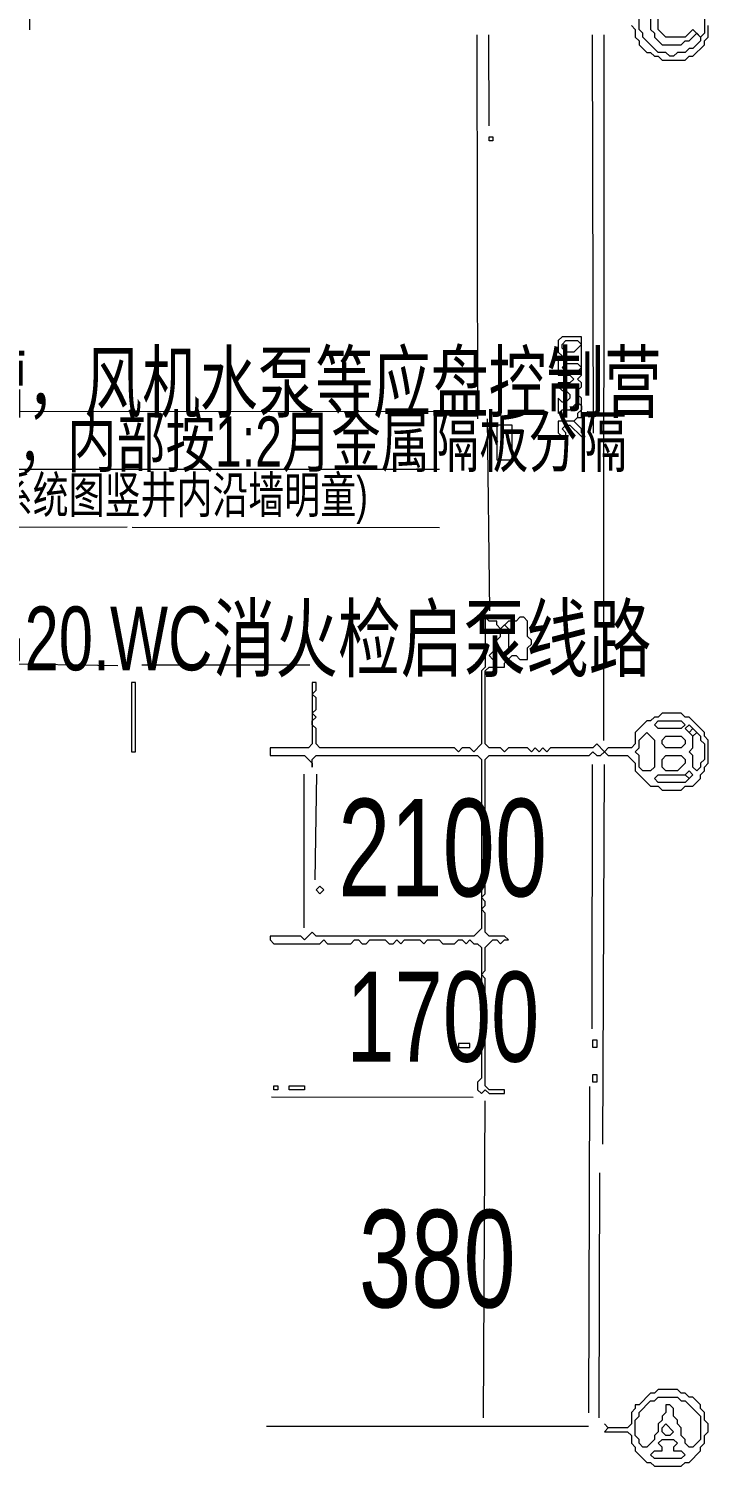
# Model space of a CAD drawing. Extents: x 10 to 1968, y 11 to 1392.
# Drawn here: x 1471.2 to 1648, y 485 to 859.2 of the extents above; entities that cross this region are included whole.
import ezdxf

# ---------------------------------------------------------------- set-up
doc = ezdxf.new("R2010")
doc.units = 0
for name, color, linetype, lineweight in [('OCR_TEXT', 6, 'Continuous', 0), ('TRACE_CURVE', 6, 'Continuous', 0), ('TRACE_STRAIGHT', 5, 'Continuous', 0), ('TRACE_TEXT_SYMBOL', 6, 'Continuous', 0)]:
    doc.layers.add(name, color=color, linetype=linetype, lineweight=lineweight)
doc.styles.add('wqy-unicode', font='wqy-unicode.lff')

msp = doc.modelspace()

# ---------------------------------------------------------------- linework, layer by layer
at = {"layer": 'TRACE_CURVE', "color": 6}
for points in [[(1590, 706), (1590, 693), (1589, 692), (1589, 673), (1587, 671), (1586, 672), (1584, 672), (1583, 671), (1582, 672), (1547, 672), (1546, 673), (1546, 677), (1545, 678), (1545, 679), (1546, 680), (1545, 681), (1546, 682), (1546, 685), (1545, 686), (1546, 687), (1546, 689), (1545, 689), (1545, 673), (1544, 672), (1534, 672), (1534, 670), (1543, 670), (1545, 668), (1545, 667), (1545, 669), (1546, 670), (1588, 670), (1589, 669), (1589, 625), (1587, 623), (1546, 623), (1545, 624), (1543, 622), (1542, 623), (1534, 623), (1534, 622), (1535, 621), (1547, 621), (1548, 622), (1549, 621), (1555, 621), (1556, 622), (1557, 622), (1558, 621), (1559, 621), (1560, 622), (1564, 622), (1565, 621), (1566, 621), (1567, 622), (1568, 621), (1569, 622), (1573, 622), (1574, 621), (1575, 622), (1578, 622), (1579, 621), (1582, 621), (1583, 622)], [(1636, 681), (1635, 680), (1634, 680), (1633, 679), (1632, 679), (1629, 676), (1629, 673), (1628, 672), (1622, 672), (1621, 671), (1619, 673), (1618, 672), (1607, 672), (1606, 671), (1605, 672), (1604, 671), (1603, 672), (1602, 671), (1601, 672), (1596, 672), (1595, 671), (1594, 672), (1591, 672), (1590, 673), (1590, 692), (1591, 693), (1595, 693), (1595, 694), (1597, 696), (1598, 696), (1599, 695), (1601, 695), (1601, 698), (1602, 699), (1602, 700), (1601, 701), (1601, 705), (1600, 706), (1599, 706), (1598, 705), (1596, 705), (1594, 703), (1593, 704), (1593, 705), (1591, 705), (1590, 706)], [(1583, 622), (1584, 622), (1585, 621), (1586, 622), (1587, 621), (1588, 621), (1589, 620), (1589, 586), (1588, 585), (1588, 583), (1589, 582), (1590, 583), (1591, 582), (1595, 582), (1595, 583), (1591, 583), (1590, 584), (1590, 612), (1589, 613), (1590, 614), (1590, 620), (1592, 622), (1593, 622), (1594, 621), (1595, 622), (1596, 622), (1595, 623), (1591, 623), (1590, 624), (1590, 629), (1589, 630), (1590, 631), (1590, 632), (1589, 633), (1590, 634), (1590, 669), (1591, 670), (1617, 670), (1618, 671), (1619, 670), (1620, 670), (1621, 671), (1622, 670), (1627, 670), (1629, 668), (1629, 666), (1633, 662), (1635, 662), (1636, 661), (1641, 661), (1642, 662), (1644, 662), (1646, 664), (1646, 665), (1647, 666), (1647, 667), (1648, 668), (1648, 674), (1647, 675), (1647, 676), (1643, 680), (1642, 680), (1641, 681), (1636, 681)]]:
    msp.add_lwpolyline(points, dxfattribs=at)
for points in [[(1594, 703), (1595, 704), (1596, 703), (1596, 697), (1595, 696), (1593, 698), (1593, 700), (1594, 701)], [(1591, 696), (1592, 697), (1593, 696), (1592, 695)], [(1634, 678), (1635, 679), (1641, 679), (1642, 678), (1641, 677), (1635, 677)], [(1642, 677), (1643, 678), (1644, 677), (1643, 676)], [(1632, 676), (1634, 674), (1634, 667), (1633, 666), (1631, 666), (1630, 667), (1630, 670), (1629, 671), (1630, 672), (1630, 674)], [(1636, 674), (1637, 675), (1641, 675), (1642, 674), (1642, 673), (1641, 672), (1637, 672), (1636, 673)], [(1643, 676), (1644, 677), (1645, 676), (1644, 675)], [(1644, 675), (1645, 676), (1646, 675), (1646, 674), (1647, 673), (1647, 669), (1646, 668), (1646, 667), (1645, 666), (1644, 667), (1644, 670), (1643, 671), (1644, 672)], [(1636, 669), (1637, 670), (1641, 670), (1642, 669), (1642, 668), (1640, 666), (1637, 666), (1636, 667)], [(1634, 664), (1635, 665), (1642, 665), (1643, 664), (1642, 663), (1635, 663)], [(1642, 665), (1643, 666), (1644, 665), (1643, 664)]]:
    msp.add_lwpolyline(points, close=True, dxfattribs=at)
at = {"layer": 'TRACE_STRAIGHT', "color": 5}
for p, q in [((1471.49, 858.87), (1471.79, 1046.38)), ((1587.81, 857.63), (1588.01, 757.62)), ((1590.85, 857.63), (1590.92, 833.87)), ((1617.79, 857.63), (1618.04, 753.87)), ((1620.88, 673.88), (1620.89, 857.63)), ((1439.37, 759.52), (1576.88, 759.61)), ((1590.46, 757.62), (1591.06, 707.62)), ((1439.37, 744.48), (1578.13, 744.56)), ((1430.63, 729.36), (1496.88, 729.51)), ((1498.12, 729.46), (1578.13, 729.38)), ((1450.63, 694.11), (1494.41, 693.41)), ((1500.62, 693.59), (1544.38, 693.61)), ((1617.85, 598.87), (1617.86, 667.62)), ((1620.54, 568.87), (1621.04, 667.63)), ((1542.88, 625.13), (1542.92, 665.13)), ((1545.75, 637.62), (1546.22, 665.16)), ((1616.97, 498.87), (1617.21, 583.88)), ((1534.37, 581.2), (1586.87, 581.08)), ((1589.58, 497.62), (1589.98, 580.13)), ((1619.66, 497.62), (1619.78, 561.38)), ((1533.13, 495.43), (1616.88, 495.4))]:
    msp.add_line(p, q, dxfattribs=at)
at = {"layer": 'TRACE_TEXT_SYMBOL', "color": 6}
for points in [[(1637, 865), (1642, 865), (1643, 864), (1643, 863), (1645, 863), (1645, 864), (1646, 865), (1647, 864), (1647, 858), (1646, 857), (1644, 859), (1642, 857), (1637, 857), (1635, 859), (1635, 863)], [(1591, 831), (1592, 831), (1592, 830), (1591, 830)], [(1610, 779), (1609, 778), (1609, 775), (1610, 774), (1609, 773), (1609, 769), (1612, 769), (1613, 768), (1612, 767), (1609, 767), (1609, 766), (1610, 765), (1611, 765), (1612, 764), (1612, 763), (1611, 762), (1610, 762), (1609, 763), (1609, 759), (1610, 760), (1612, 760), (1614, 762), (1615, 761), (1615, 760), (1614, 759), (1614, 758), (1613, 757), (1609, 757), (1609, 754), (1610, 753), (1611, 753), (1611, 754), (1610, 755), (1611, 756), (1612, 756), (1615, 753), (1616, 753), (1615, 754), (1615, 755), (1613, 757), (1614, 758), (1615, 758), (1615, 763), (1614, 764), (1614, 765), (1615, 766), (1615, 767), (1614, 768), (1615, 769), (1615, 779)], [(1610, 777), (1611, 778), (1614, 778), (1615, 777), (1613, 775), (1611, 775), (1610, 776)], [(1610, 771), (1611, 772), (1614, 772), (1615, 771), (1614, 770), (1611, 770)], [(1593, 756), (1593, 747), (1597, 747), (1597, 756)], [(1498, 689), (1498, 671), (1499, 671), (1499, 689)], [(1547, 636), (1546, 635), (1547, 634), (1548, 635)], [(1583, 595), (1583, 594), (1586, 594), (1586, 595)], [(1618, 596), (1619, 596), (1619, 594), (1618, 594)], [(1535, 584), (1536, 584), (1536, 583), (1535, 583)], [(1539, 584), (1543, 584), (1543, 583), (1539, 583)], [(1618, 587), (1619, 587), (1619, 585), (1618, 585)], [(1635, 505), (1634, 504), (1633, 504), (1630, 501), (1629, 501), (1629, 500), (1628, 499), (1628, 496), (1627, 495), (1622, 495), (1621, 496), (1622, 495), (1621, 494), (1627, 494), (1628, 493), (1628, 491), (1629, 490), (1629, 489), (1632, 486), (1633, 486), (1634, 485), (1641, 485), (1642, 486), (1643, 486), (1646, 489), (1646, 490), (1647, 491), (1647, 493), (1648, 494), (1648, 496), (1647, 497), (1647, 499), (1646, 500), (1646, 501), (1644, 503), (1643, 503), (1642, 504), (1641, 504), (1640, 505)], [(1634, 502), (1635, 503), (1640, 503), (1641, 502), (1642, 502), (1646, 498), (1646, 492), (1644, 490), (1643, 490), (1642, 491), (1642, 492), (1641, 493), (1641, 495), (1640, 496), (1640, 497), (1639, 498), (1639, 500), (1638, 501), (1637, 501), (1637, 499), (1636, 498), (1636, 497), (1635, 496), (1635, 494), (1634, 493), (1634, 492), (1632, 490), (1631, 490), (1630, 491), (1630, 492), (1629, 493), (1629, 497), (1630, 498), (1630, 499), (1633, 502)], [(1636, 495), (1637, 496), (1639, 494), (1638, 493), (1637, 493), (1636, 494)], [(1635, 491), (1636, 492), (1639, 492), (1640, 491), (1639, 490), (1639, 489), (1641, 489), (1642, 488), (1641, 487), (1634, 487), (1633, 488), (1634, 489), (1636, 489), (1636, 490)]]:
    msp.add_lwpolyline(points, close=True, dxfattribs=at)
for points in [[(1633, 863), (1633, 859), (1634, 858), (1634, 857), (1636, 855), (1641, 855), (1642, 856), (1643, 856), (1645, 858), (1646, 857), (1646, 856), (1644, 854), (1643, 854), (1642, 853), (1640, 853), (1639, 852), (1638, 852), (1637, 853), (1635, 853), (1631, 857), (1631, 858), (1630, 859), (1630, 863)], [(1628, 860), (1629, 859), (1629, 857), (1630, 856), (1630, 855), (1632, 853), (1633, 853), (1634, 852), (1635, 852), (1636, 851), (1642, 851), (1643, 852), (1644, 852), (1647, 855), (1647, 856), (1648, 857), (1648, 860)]]:
    msp.add_lwpolyline(points, dxfattribs=at)

# ---------------------------------------------------------------- texts
at = {"layer": 'OCR_TEXT', "color": 6, "style": 'wqy-unicode', "width": 0.72}
for s, height, p in [('100x100防火线槽，风机水泵等应盘控制营', 15.2931, (1354.14, 759.58)), ('400x100临火线椎，内部按1:2月金属隔板分隔', 13.0546, (1368.88, 745.2)), ('详见系统图竖井内沿墙明童)', 9.5199, (1444.22, 733.1)), ('NH-BV-4x2.5-G20.WC消火检启泵线路', 16.6081, (1358.2, 692.18)), ('2100', 25.38, (1551.73, 633.34)), ('1700', 23.427, (1553.87, 590.31)), ('380', 25.38, (1557.14, 526.34))]:
    msp.add_text(s, height=height, dxfattribs=at).set_placement(p)

doc.saveas('drawing.dxf')
